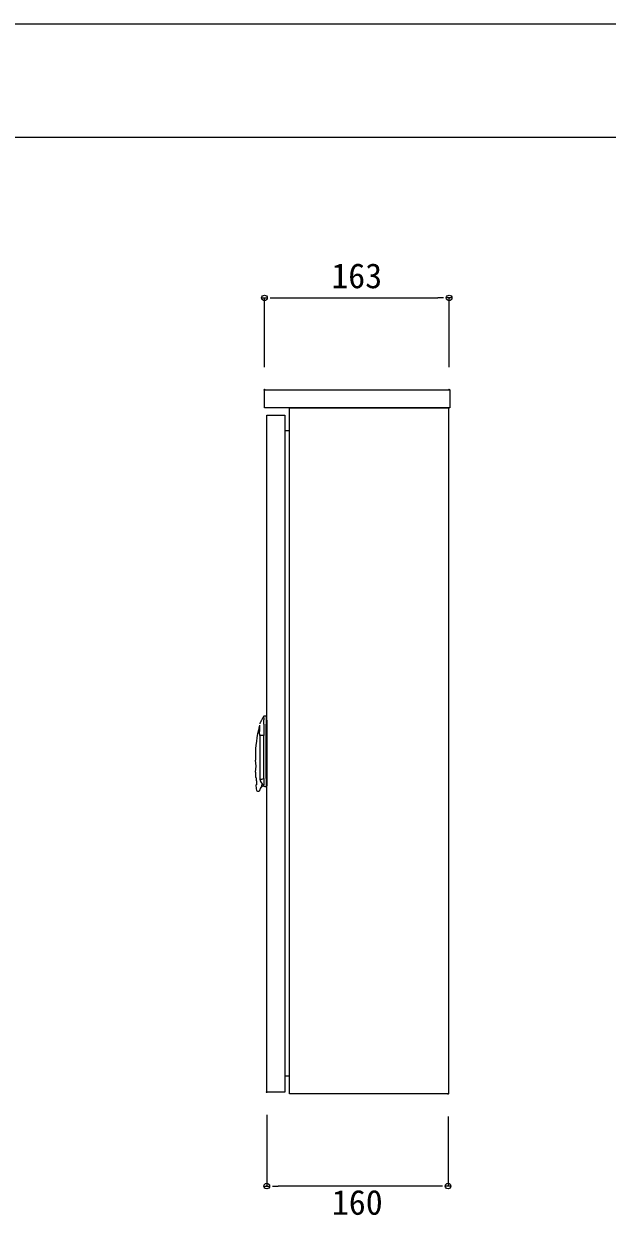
# Model space of a CAD drawing. Units: millimetres, scale not verified. Extents: x -79798 to 6167, y -2774 to 2774.
# Drawn here: x -738 to -223, y 31 to 1083 of the extents above; entities that cross this region are included whole.
import ezdxf
from ezdxf.enums import TextEntityAlignment as Align

# ---------------------------------------------------------------- set-up
doc = ezdxf.new("R2010")
doc.units = ezdxf.units.MM
doc.header["$LTSCALE"] = 4
doc.header["$PDMODE"] = 32
doc.header["$PDSIZE"] = 0.8
for name, color, linetype, lineweight in [('0-1_WAKU', 7, 'Continuous', 18), ('0-5_sunpo', 7, 'Continuous', 18), ('2-0', 3, 'Continuous', 18), ('4-1_0', 7, 'Continuous', 20)]:
    doc.layers.add(name, color=color, linetype=linetype, lineweight=lineweight)
doc.layers.add('0-2_Defpoints', color=7, linetype='Continuous')
doc.styles.add('ＭＳ ゴシック', font='')
doc.styles.get('ＭＳ ゴシック').set_extended_font_data('MS Gothic')

# ---------------------------------------------------------------- blocks, each defined once
blk = doc.blocks.new('_Dot')
at = {"layer": '4-1_0'}
for p, q in [((-0.5, 0), (-1, 0)), ((0.25, 0), (-0.25, 0))]:
    blk.add_line(p, q, dxfattribs=at)
blk.add_circle((0, 0), 0.25, dxfattribs=at)
blk = doc.blocks.new('D17')
at = {"layer": '0-2_Defpoints'}
for p in [(39293.023, 31818.494), (39130.023, 31737.432), (39293.023, 31737.432)]:
    blk.add_point(p, dxfattribs=at)
at = {"layer": '0-5_sunpo', "lineweight": 20}
for p, q in [((39130.023, 31757.432), (39130.023, 31818.494)), ((39140.023, 31818.494), (39283.023, 31818.494)), ((39293.023, 31757.432), (39293.023, 31818.494))]:
    blk.add_line(p, q, dxfattribs=at)
at = {"layer": '0-5_sunpo', "xscale": 10, "yscale": 10, "rotation": 180}
blk.add_blockref('_Dot', (39130.023, 31818.494), dxfattribs=at)
at = {"layer": '0-5_sunpo', "xscale": 10, "yscale": 10}
blk.add_blockref('_Dot', (39293.023, 31818.494), dxfattribs=at)
at = {"layer": '0-5_sunpo', "style": 'ＭＳ ゴシック'}
blk.add_text('163', height=21.99, dxfattribs=at).set_placement((39189.023, 31820.494), align=Align.BOTTOM_LEFT)
blk = doc.blocks.new('D18')
at = {"layer": '0-2_Defpoints'}
for p in [(39132.029, 31117.086), (39292.029, 31115.586), (39132.029, 31034.142)]:
    blk.add_point(p, dxfattribs=at)
at = {"layer": '0-5_sunpo', "lineweight": 20}
for p, q in [((39132.029, 31097.086), (39132.029, 31034.142)), ((39292.029, 31095.586), (39292.029, 31034.142)), ((39282.029, 31034.142), (39142.029, 31034.142))]:
    blk.add_line(p, q, dxfattribs=at)
at = {"layer": '0-5_sunpo', "xscale": 10, "yscale": 10, "rotation": 180}
blk.add_blockref('_Dot', (39132.029, 31034.142), dxfattribs=at)
at = {"layer": '0-5_sunpo', "xscale": 10, "yscale": 10}
blk.add_blockref('_Dot', (39292.029, 31034.142), dxfattribs=at)
at = {"layer": '0-5_sunpo', "style": 'ＭＳ ゴシック'}
blk.add_text('160', height=21.99, dxfattribs=at).set_placement((39189.529, 31002.142), align=Align.BOTTOM_LEFT)

msp = doc.modelspace()

# ---------------------------------------------------------------- linework, layer by layer
at = {"layer": '0-1_WAKU'}
for p, q in [((-1727.696, 1083), (6166.804, 1083)), ((-1727.696, 983), (6166.804, 983))]:
    msp.add_line(p, q, dxfattribs=at)
at = {"layer": '2-0'}
for p, q in [((-525.277, 743.768), (-525.277, 759.815)), ((-525.277, 759.815), (-361.79, 759.815)), ((-361.79, 759.815), (-361.79, 743.768)), ((-361.79, 743.768), (-525.277, 743.768)), ((-523.271, 139.469), (-523.271, 737.248)), ((-523.271, 737.248), (-507.223, 737.248)), ((-507.223, 737.248), (-507.223, 139.469)), ((-503.211, 137.965), (-503.211, 743.768)), ((-503.211, 743.768), (-362.793, 743.768)), ((-362.793, 743.768), (-362.793, 137.965)), ((-507.223, 723.909), (-503.211, 723.909)), ((-523.271, 473.965), (-523.271, 536.952)), ((-523.772, 471.457), (-525.783, 471.457)), ((-525.778, 470.095), (-525.778, 471.457)), ((-525.778, 470.095), (-525.778, 468.273)), ((-525.778, 464.311), (-525.778, 468.273)), ((-523.772, 471.457), (-523.772, 470.095)), ((-523.772, 470.095), (-523.772, 464.311)), ((-523.271, 468.047), (-523.772, 468.047)), ((-523.772, 416.419), (-523.772, 464.311)), ((-523.271, 468.047), (-523.271, 409.874)), ((-529.491, 454.395), (-529.491, 415.841)), ((-528.217, 454.406), (-529.439, 454.406)), ((-533.301, 436.017), (-533.301, 432.592)), ((-533.301, 422.073), (-533.301, 419.409)), ((-532.869, 417.296), (-533.279, 417.296)), ((-532.929, 410.777), (-532.518, 410.777)), ((-529.439, 415.844), (-529.44, 415.844)), ((-527.684, 409.72), (-527.684, 410.561)), ((-525.979, 410.97), (-525.979, 410.731)), ((-525.979, 410.731), (-525.778, 410.635)), ((-525.979, 410.731), (-525.979, 410.275)), ((-525.778, 416.419), (-525.778, 410.635)), ((-531.413, 405.26), (-530.116, 405.26)), ((-529.338, 405.868), (-529.069, 406.941)), ((-528.805, 407.547), (-527.684, 409.272)), ((-527.684, 409.72), (-527.684, 409.272)), ((-527.521, 409.688), (-526.982, 409.688)), ((-524.976, 409.272), (-523.772, 409.272)), ((-523.772, 409.874), (-523.271, 409.874)), ((-507.223, 153.812), (-503.211, 153.812)), ((-507.223, 139.469), (-523.271, 139.469)), ((-362.793, 137.965), (-503.211, 137.965))]:
    msp.add_line(p, q, dxfattribs=at)
for points in [[(-525.778, 471.457), (-526.072, 471.018), (-526.358, 470.578), (-526.637, 470.136), (-526.909, 469.693), (-527.174, 469.249), (-527.432, 468.804), (-527.683, 468.358), (-527.927, 467.911), (-528.164, 467.463), (-528.394, 467.013), (-528.617, 466.562), (-528.833, 466.11), (-529.042, 465.657), (-529.244, 465.203), (-529.439, 464.748)], [(-525.778, 464.311), (-525.778, 459.421), (-525.778, 454.406)], [(-525.778, 416.419), (-525.778, 454.406), (-528.217, 454.406)], [(-532.869, 417.296), (-532.862, 417.296), (-532.855, 417.294), (-532.849, 417.292), (-532.842, 417.289), (-532.835, 417.285), (-532.828, 417.28), (-532.821, 417.275), (-532.814, 417.268), (-532.807, 417.261), (-532.8, 417.253), (-532.793, 417.244), (-532.785, 417.234), (-532.778, 417.223), (-532.771, 417.212), (-532.764, 417.199), (-532.757, 417.186), (-532.749, 417.172), (-532.742, 417.157), (-532.735, 417.142), (-532.728, 417.126), (-532.721, 417.109), (-532.713, 417.091), (-532.706, 417.073), (-532.699, 417.053), (-532.692, 417.033), (-532.685, 417.012), (-532.678, 416.991), (-532.671, 416.969), (-532.665, 416.946), (-532.658, 416.922), (-532.651, 416.898), (-532.644, 416.873), (-532.638, 416.847), (-532.632, 416.821), (-532.625, 416.795), (-532.619, 416.768), (-532.613, 416.74), (-532.607, 416.711), (-532.601, 416.683)], [(-532.601, 416.683), (-532.595, 416.653), (-532.59, 416.623), (-532.584, 416.592), (-532.579, 416.561), (-532.573, 416.529), (-532.568, 416.497), (-532.563, 416.465), (-532.558, 416.432), (-532.554, 416.399), (-532.549, 416.365), (-532.545, 416.331), (-532.541, 416.297), (-532.537, 416.263), (-532.533, 416.228), (-532.529, 416.193), (-532.526, 416.157), (-532.523, 416.121), (-532.52, 416.085), (-532.517, 416.049), (-532.514, 416.013), (-532.512, 415.976), (-532.509, 415.94), (-532.507, 415.903), (-532.505, 415.866), (-532.504, 415.829), (-532.502, 415.792)], [(-532.364, 411.061), (-532.369, 411.04), (-532.374, 411.02), (-532.379, 411.001), (-532.384, 410.982), (-532.389, 410.964), (-532.394, 410.947), (-532.4, 410.931), (-532.405, 410.915), (-532.411, 410.9), (-532.417, 410.886), (-532.423, 410.873), (-532.428, 410.861), (-532.434, 410.85), (-532.44, 410.839), (-532.447, 410.829), (-532.453, 410.82), (-532.459, 410.812), (-532.465, 410.805), (-532.472, 410.798), (-532.478, 410.792), (-532.485, 410.788), (-532.491, 410.784), (-532.498, 410.781), (-532.504, 410.778), (-532.511, 410.777), (-532.518, 410.777)], [(-532.313, 412.281), (-532.31, 412.244), (-532.308, 412.208), (-532.306, 412.171), (-532.304, 412.135), (-532.302, 412.099), (-532.301, 412.063), (-532.299, 412.027), (-532.298, 411.991), (-532.297, 411.955), (-532.297, 411.92), (-532.296, 411.884), (-532.296, 411.849), (-532.296, 411.814), (-532.296, 411.779), (-532.297, 411.744), (-532.297, 411.71), (-532.298, 411.677), (-532.299, 411.644), (-532.301, 411.611), (-532.302, 411.578), (-532.304, 411.546), (-532.306, 411.515), (-532.308, 411.484), (-532.31, 411.453), (-532.312, 411.423), (-532.315, 411.393), (-532.318, 411.364), (-532.321, 411.335), (-532.324, 411.307), (-532.327, 411.279), (-532.331, 411.252), (-532.334, 411.226), (-532.338, 411.201), (-532.342, 411.176), (-532.346, 411.151), (-532.35, 411.128), (-532.355, 411.105), (-532.359, 411.083), (-532.364, 411.061)], [(-529.491, 415.841), (-529.49, 415.841), (-529.49, 415.841), (-529.489, 415.841), (-529.487, 415.841), (-529.485, 415.841), (-529.483, 415.841), (-529.48, 415.842), (-529.476, 415.842), (-529.472, 415.842), (-529.468, 415.842), (-529.463, 415.843), (-529.458, 415.843), (-529.452, 415.843), (-529.446, 415.844), (-529.44, 415.844)], [(-523.772, 416.419), (-523.772, 410.634), (-523.772, 409.272)], [(-527.684, 409.72), (-527.673, 409.716), (-527.661, 409.712), (-527.65, 409.709), (-527.639, 409.705), (-527.627, 409.702), (-527.616, 409.7), (-527.604, 409.697), (-527.593, 409.695), (-527.582, 409.693), (-527.571, 409.692), (-527.559, 409.69), (-527.548, 409.689), (-527.537, 409.688), (-527.526, 409.688), (-527.515, 409.688)]]:
    msp.add_lwpolyline(points, dxfattribs=at)
for centre, radius, start, end in [((-452.175, 459.585), 77.438, 177.11165, 181.22489), ((-433.002, 436.017), 100.299, 164.82685, 180.00001), ((-528.87, 462.051), 0.957, 133.39145, 166.84214), ((-568.383, 454.956), 38.891, 359.17282, 4.29326), ((-529.273, 456.004), 1.624, 262.27056, 264.106), ((-556.83, 427.326), 24.111, 347.3855, 12.6145), ((-532.799, 432.592), 0.501, 192.09476, 192.36251), ((-532.799, 422.06), 0.501, 167.90524, 167.97241), ((-433.002, 419.409), 100.299, 180.00001, 181.20749), ((-433.002, 419.409), 100.299, 184.93796, 187.60159), ((-433.002, 419.409), 99.566, 182.08218, 184.10535), ((-522.802, 416.928), 6.774, 189.23462, 242.05997), ((-528.995, 424.961), 9.128, 267.21066, 290.63345), ((-524.358, 410.213), 3.344, 156.31372, 174.02103), ((-532.271, 412.922), 5.039, 344.26937, 348.52515), ((-526.982, 410.691), 1.003, 270, 0), ((-531.424, 406.263), 1.003, 187.04081, 270.51366), ((-530.116, 406.063), 0.802, 270, 345.96376), ((-527.123, 406.454), 2.006, 146.97614, 165.96376), ((-527.684, 409.774), 0.501, 270, 350.17326), ((-524.976, 410.275), 1.003, 180.00001, 270)]:
    msp.add_arc(centre, radius, start, end, dxfattribs=at)

# ---------------------------------------------------------------- block references
at = {"layer": '0-5_sunpo'}
for name in ['D17', 'D18']:
    msp.add_blockref(name, (-39655.3, -30977.617), dxfattribs=at)

doc.saveas('drawing.dxf')
